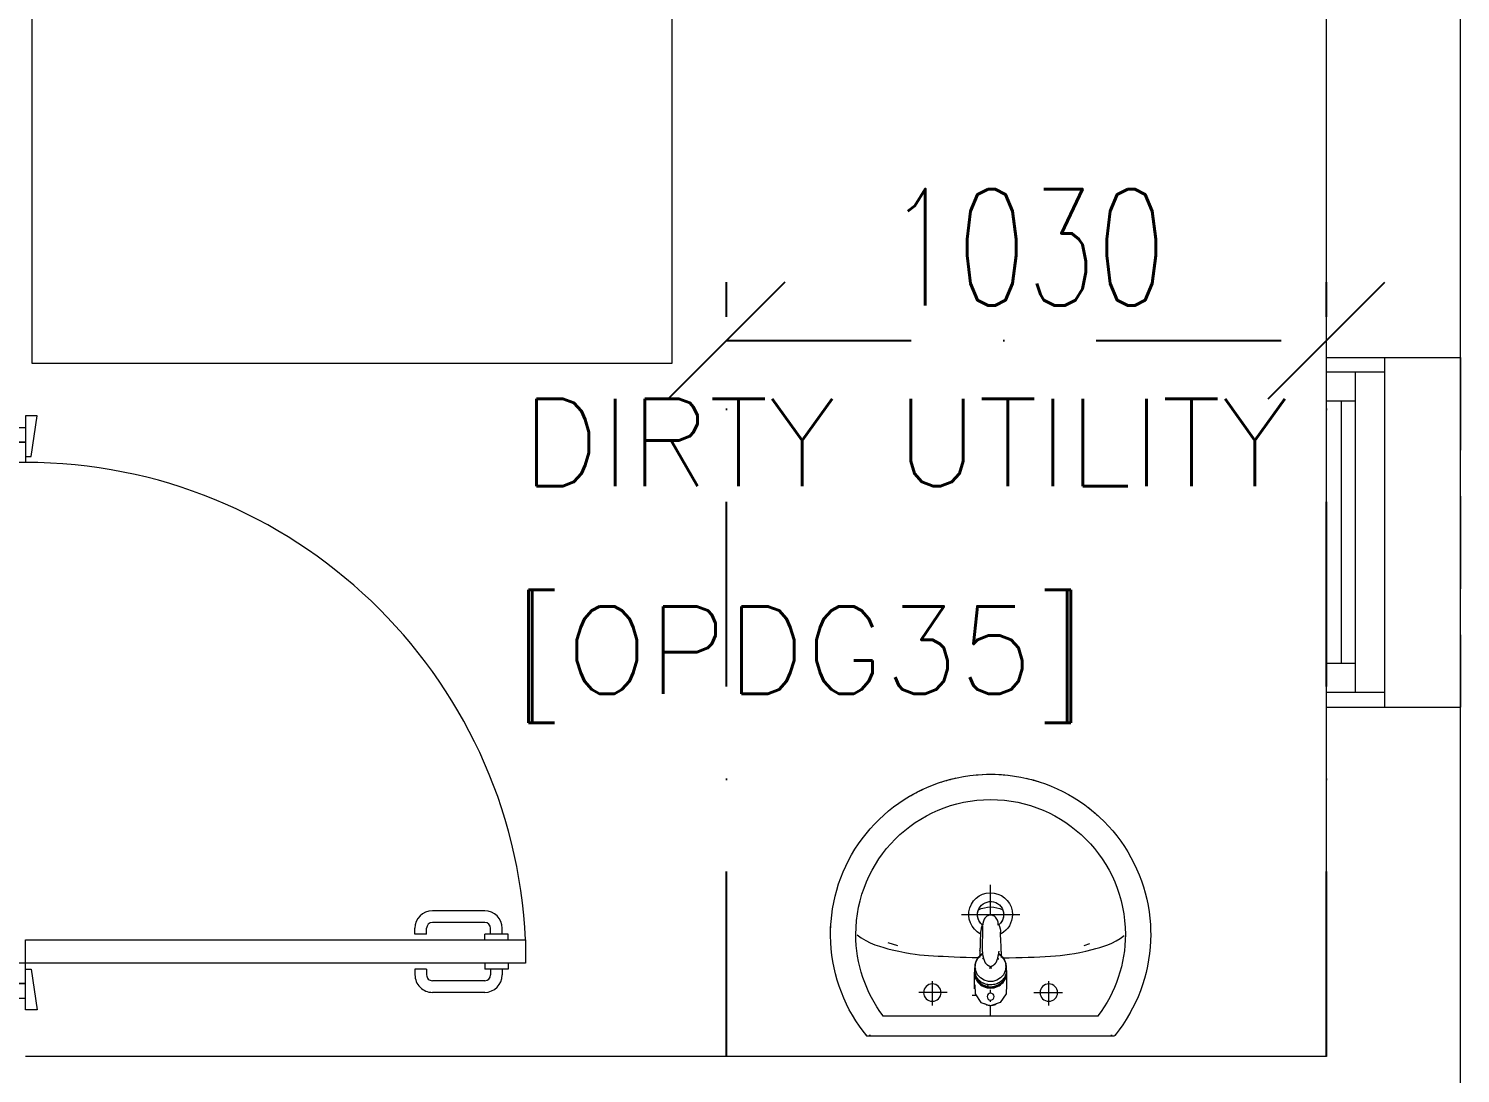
# Model space of a CAD drawing. Header units: inches. Extents: x -12418 to 57169, y -29325 to 19878.
# Drawn here: x 46588 to 49048, y -8776 to -6982 of the extents above; entities that cross this region are included whole.
import ezdxf

# ---------------------------------------------------------------- set-up
doc = ezdxf.new("R2010")
doc.units = ezdxf.units.IN
doc.header["$LTSCALE"] = 25
doc.header["$MEASUREMENT"] = 0
doc.linetypes.add('00-Ground Floor$0$HIDDEN', pattern=[9.525, 6.35, -3.175])
doc.linetypes.add('DASHDOT', pattern=[25.4, 12.7, -6.35, 0, -6.35])
doc.layers.get('0').update_dxf_attribs({"color": 8})
doc.layers.get('Defpoints').update_dxf_attribs({"color": 8})
for name, color, linetype, lineweight in [('00-Ground Floor$0$72_EGR_BASE_TEXT', 252, 'Continuous', 5), ('00-Ground Floor$0$Aluminum', 251, 'Continuous', 5), ('00-Ground Floor$0$LOADING', 253, 'Continuous', 5), ('00-Ground Floor$0$P-SANR-FIXT', 6, 'Continuous', 18), ('00-Ground Floor$0$P-SANR-FIXT-1', 6, 'Continuous', 13), ('00-Ground Floor$0$Proj', 251, 'Continuous', 5), ('00-Ground Floor$0$Walls', 251, 'Continuous', 5), ('00-Ground Floor$0$Wooden Joinery', 251, 'Continuous', 5), ('E-LITE-CLNG-CNDT', 6, 'DASHDOT', 35), ('T-DATA-DIM', 251, 'DASHDOT', 25), ('T-DATA-DIM @ 100', 251, 'DASHDOT', 25)]:
    doc.layers.add(name, color=color, linetype=linetype, lineweight=lineweight)
doc.styles.add('00-Ground Floor$0$SIMPLEX', font='SIMPLEX.shx', dxfattribs={"height": 150})
doc.styles.add('DC_Simplex', font='SIMPLEX.shx', dxfattribs={"width": 0.7})
doc.dimstyles.new('DevCad-MM', dxfattribs={"dimscale": 0.01, "dimtxt": 2, "dimasz": 2, "dimexe": 1, "dimexo": 1, "dimgap": 0.6, "dimtad": 1, "dimdec": 0, "dimrnd": 10, "dimzin": 1, "dimdsep": 46, "dimtxsty": 'DC_Simplex', "dimblk1": 'OBLIQUE', "dimblk2": 'OBLIQUE', "dimsah": 1, "dimcen": 3, "dimclrd": 256, "dimclre": 256, "dimclrt": 45, "dimadec": 0, "dimazin": 0, "dimtfac": 1, "dimtdec": 0, "dimtix": 1, "dimtmove": 2, "dimatfit": 2, "dimldrblk": 'OBLIQUE', "dimfxl": 1, "dimtolj": 1, "dimtzin": 0, "dimarcsym": 0})

# ---------------------------------------------------------------- blocks, each defined once
blk = doc.blocks.new('00-Ground Floor$0$A$C72370EFE')
at = {"layer": '00-Ground Floor$0$Wooden Joinery'}
for p, q in [((-0.01, -0.04), (-0.02, -0.04)), ((-0.01, -0.03), (-0.01, -0.07)), ((0, -0.03), (-0.01, -0.03)), ((0.04, -0.03), (0.05, -0.03)), ((0.05, -0.03), (0.05, -0.07)), ((0.05, -0.04), (0.06, -0.04)), ((-0.05, -0.07), (-0.05, -0.16)), ((-0.03, -0.07), (-0.03, -0.16)), ((-0.01, -0.06), (-0.02, -0.06)), ((0, -0.07), (-0.01, -0.07)), ((0.04, -0.07), (0.05, -0.07)), ((0.05, -0.06), (0.06, -0.06)), ((0.07, -0.07), (0.07, -0.16)), ((0.09, -0.07), (0.09, -0.16)), ((-0.01, -0.17), (-0.02, -0.17)), ((-0.01, -0.17), (-0.01, -0.19)), ((0.05, -0.17), (0.06, -0.17)), ((0.05, -0.17), (0.05, -0.19)), ((-0.01, -0.19), (-0.02, -0.19)), ((0.05, -0.19), (0.06, -0.19))]:
    blk.add_line(p, q, dxfattribs=at)
for centre, radius, start, end in [((-0.02, -0.07), 0.03, 90, 180), ((0.06, -0.07), 0.03, 0, 90), ((-0.02, -0.07), 0.01, 90, 180), ((0.06, -0.07), 0.01, 0, 90), ((-0.02, -0.16), 0.03, 180, 270), ((-0.02, -0.16), 0.01, 180, 270), ((0.06, -0.16), 0.01, 270, 0), ((0.06, -0.16), 0.03, 270, 0)]:
    blk.add_arc(centre, radius, start, end, dxfattribs=at)
blk = doc.blocks.new('00-Ground Floor$0$A$C5DAD61B4')
at = {"layer": '00-Ground Floor$0$Wooden Joinery'}
for points in [[(80, 959.1), (80, 969.1), (10, 979.1), (10, 959.1)], [(940, 959.1), (940, 969.1), (1010, 979.1), (1010, 959.1)], [(70, 859.1), (70, 849.1), (0, 839.1), (0, 859.1)], [(120, 859.1), (120, 0), (80, 0), (80, 859.1)], [(950, 859.1), (950, 849.1), (1020, 839.1), (1020, 859.1)]]:
    blk.add_lwpolyline(points, close=True, dxfattribs=at)
for points in [[(45, 859.1), (45, 959.1), (20, 959.1), (20, 859.1), (45, 859.1)], [(45, 859.1), (80, 859.1), (80, 899.1), (90, 899.1), (90, 959.1), (45, 959.1), (45, 859.1)], [(975, 859.1), (940, 859.1), (940, 899.1), (930, 899.1), (930, 959.1), (975, 959.1), (975, 859.1)], [(975, 859.1), (975, 959.1), (1000, 959.1), (1000, 859.1), (975, 859.1)]]:
    blk.add_lwpolyline(points, dxfattribs=at)
blk.add_arc((80, 859.1), 860, 272.666, 0, dxfattribs=at)
at = {"layer": '00-Ground Floor$0$Wooden Joinery', "xscale": 999.9999999998854, "yscale": 999.9999999998854, "zscale": 999.9999999998854, "rotation": 180}
blk.add_blockref('00-Ground Floor$0$A$C72370EFE', (120, 0), dxfattribs=at)
blk = doc.blocks.new('00-Ground Floor$0$FP_138-161_A_00_GFL_-0_080_Einreichung_Grundrisse_100')
at = {"layer": '00-Ground Floor$0$P-SANR-FIXT'}
blk.add_line((-0.0044, -0.0019), (-0.0045, -0.0021), dxfattribs=at)
at = {"layer": '00-Ground Floor$0$P-SANR-FIXT', "flags": 128}
blk.add_lwpolyline([(-0.0057, -0.0037), (-0.0058, -0.0039), (-0.006, -0.004)], dxfattribs=at)
blk = doc.blocks.new('00-Ground Floor$0$FP_139-161_A_00_GFL_-0_080_Einreichung_Grundrisse_100')
at = {"layer": '00-Ground Floor$0$P-SANR-FIXT'}
blk.add_line((0.0045, -0.0022), (0.0044, -0.002), dxfattribs=at)
at = {"layer": '00-Ground Floor$0$P-SANR-FIXT', "flags": 128}
blk.add_lwpolyline([(0.006, -0.004), (0.0059, -0.0039), (0.0057, -0.0038)], dxfattribs=at)
blk = doc.blocks.new('00-Ground Floor$0$IS_Ceraplus_B8204_BIM_BG _1_ - B8204AA - CERAPLUS single lever basin mixer with pop-up waste-V137-161_A_00_GFL_-0_080_Einreichung_Grundrisse_100')
at = {"layer": '00-Ground Floor$0$P-SANR-FIXT-1'}
h = blk.add_hatch(dxfattribs=at)
h.set_pattern_fill('FP_26', color=256, style=0, pattern_type=2)
h.set_pattern_definition([(225, (0.009, 0), (0.010607, -0.010607), []), (315, (0.009, 0), (0.010607, 0.010607), [])])
h.paths.add_polyline_path([(0.0056, -0.002), (0.0058, -0.0024), (0.0058, -0.0021)])
h.paths.add_polyline_path([(0.007, -0.0039), (0.0088, -0.0045), (0.0084, -0.0043)])
at = {"layer": '00-Ground Floor$0$LOADING'}
for p, q in [((-0.028, 0), (-0.028, -0.0281)), ((0.028, -0.0281), (0.028, 0)), ((-0.0274, -0.0337), (-0.0271, -0.0392)), ((-0.0262, -0.0282), (-0.0263, -0.0287)), ((0.0263, -0.0287), (0.0262, -0.0282)), ((0.0262, -0.0293), (0.0263, -0.0287)), ((0.0271, -0.0392), (0.0274, -0.0337)), ((-0.0137, -0.0512), (-0.0129, -0.0517)), ((0.0124, -0.052), (0.0133, -0.0515)), ((0.014, -0.0647), (0.0133, -0.1077)), ((0.0185, -0.0618), (0.019, -0.0539)), ((0.019, -0.0539), (0.0188, -0.0561))]:
    blk.add_line(p, q, dxfattribs=at)
at = {"layer": '00-Ground Floor$0$LOADING', "flags": 128}
for points in [[(-0.0272, -0.0069), (-0.0266, 0.009), (-0.0165, 0.0236), (0, 0.0291)], [(0.0272, -0.0069), (0.0266, 0.009), (0.0165, 0.0236), (0, 0.0291)], [(-0.0176, -0.0568), (-0.0224, -0.0513), (-0.0254, -0.0448), (-0.0264, -0.0376), (-0.0253, -0.0305), (-0.0222, -0.024), (-0.0172, -0.0186), (-0.0109, -0.0147), (-0.0037, -0.0127), (0.0037, -0.0127), (0.0109, -0.0147), (0.0172, -0.0186), (0.0222, -0.024), (0.0253, -0.0305), (0.0264, -0.0376), (0.0254, -0.0448), (0.0224, -0.0513), (0.0176, -0.0568)], [(-0.0271, -0.0393), (-0.027, -0.0403), (-0.0269, -0.0414), (-0.0267, -0.0424), (-0.0265, -0.0434), (-0.0262, -0.0444), (-0.0259, -0.0454), (-0.0255, -0.0464), (-0.0252, -0.0474), (-0.0247, -0.0484), (-0.0243, -0.0493), (-0.0238, -0.0502), (-0.0232, -0.0511), (-0.0226, -0.052), (-0.022, -0.0529), (-0.0214, -0.0537), (-0.0207, -0.0545), (-0.0199, -0.0553), (-0.0192, -0.0561), (-0.0184, -0.0568), (-0.0176, -0.0575), (-0.0173, -0.0577)], [(0.0173, -0.0577), (0.0181, -0.057), (0.0189, -0.0563), (0.0197, -0.0556), (0.0204, -0.0548), (0.0211, -0.054), (0.0218, -0.0532), (0.0224, -0.0523), (0.023, -0.0514), (0.0236, -0.0505), (0.0241, -0.0496), (0.0246, -0.0487), (0.025, -0.0477), (0.0254, -0.0467), (0.0258, -0.0458), (0.0261, -0.0448), (0.0264, -0.0437), (0.0266, -0.0427), (0.0268, -0.0417), (0.027, -0.0407), (0.0271, -0.0396), (0.0271, -0.0393)], [(-0.019, -0.0539), (-0.0185, -0.0615), (-0.0185, -0.0618)], [(-0.0181, -0.0728), (-0.0177, -0.083), (-0.0172, -0.0938)], [(-0.0162, -0.0579), (-0.0156, -0.058), (-0.0151, -0.0581), (-0.0146, -0.0583), (-0.0142, -0.0586), (-0.0139, -0.0588), (-0.0138, -0.0591)], [(-0.0138, -0.0591), (-0.0139, -0.0612), (-0.014, -0.0633)], [(0.0138, -0.0591), (0.0139, -0.0588), (0.0142, -0.0586), (0.0146, -0.0583), (0.0151, -0.0581), (0.0156, -0.058), (0.0162, -0.0579)], [(0.014, -0.0633), (0.0139, -0.0612), (0.0138, -0.0591)], [(0.0171, -0.0578), (0.0174, -0.0575), (0.0176, -0.0568)], [(0.0172, -0.0938), (0.0177, -0.083), (0.0181, -0.0728)], [(0.0184, -0.0651), (0.0184, -0.0652), (0.0184, -0.0652), (0.0184, -0.0652), (0.0184, -0.0654), (0.0184, -0.0655)], [(-0.0129, -0.1142), (-0.0124, -0.1161), (-0.0118, -0.1179), (-0.0109, -0.1197), (-0.0098, -0.1214), (-0.0084, -0.123), (-0.0067, -0.1244), (-0.0047, -0.1255), (-0.0025, -0.1263), (0, -0.1266)], [(0, -0.1266), (0.0025, -0.1263), (0.0047, -0.1255), (0.0067, -0.1244), (0.0084, -0.123), (0.0098, -0.1214), (0.0109, -0.1197), (0.0118, -0.1179), (0.0124, -0.1161), (0.0129, -0.1142)]]:
    blk.add_lwpolyline(points, dxfattribs=at)
at = {"layer": '00-Ground Floor$0$LOADING'}
for centre, radius, start, end in [((0, 0.0135), 0.00603, 0, 180), ((0, 0.0135), 0.00603, 180, 0), ((-0.009, 0), 0.005, 300, 315), ((0.009, 0), 0.005, 225, 240)]:
    blk.add_arc(centre, radius, start, end, dxfattribs=at)
for centre, major_axis, start_param, end_param in [((0, -0.0281), (-0.028, 0), 4.712389, 6.47291), ((0, -0.0287), (0.0267, 0), 1.570796, 3.036556), ((0, -0.0287), (0.0263, 0), 2.625648, 2.791756), ((0, -0.0287), (-0.0263, 0), 4.712389, 5.759587), ((0, -0.0281), (0.028, 0), 6.093357, 7.853982), ((0, -0.0287), (0.0267, 0), 0.105099, 1.570796), ((0, -0.0287), (0.0262, 0), 0.523599, 1.570796), ((0, -0.0287), (0.0262, 0), 0.349919, 0.515945), ((0, -0.0321), (0.0275, 0), 3.141823, 3.202701), ((0, -0.0321), (0.0275, 0), 3.239313, 3.439417), ((0, -0.0281), (0.028, 0), 3.371221, 3.483334), ((0, -0.0287), (0.0267, 0), 6.059374, 6.108652), ((0, -0.0321), (0.0275, 0), 5.985527, 6.185455), ((0, -0.0281), (0.028, 0), 5.94107, 6.05344), ((0, -0.0321), (0.0275, 0), 6.222066, 6.282955), ((0, -0.0312), (0.0248, 0), 4.111947, 4.191073), ((0, -0.0281), (0.028, 0), 4.202431, 4.259552), ((0, -0.0287), (0.0263, 0), 4.169225, 4.2325), ((0, -0.0281), (0.028, 0), 5.172057, 5.222265)]:
    blk.add_ellipse(centre, major_axis=major_axis, ratio=0.961262, start_param=start_param, end_param=end_param, dxfattribs=at)
for points, knots in [([(-0.0215, -0.0162), (-0.0216, -0.0163), (-0.0219, -0.0167), (-0.0227, -0.0177), (-0.0238, -0.0192), (-0.0249, -0.0211), (-0.0258, -0.0231), (-0.0266, -0.0253), (-0.0273, -0.0282), (-0.0275, -0.0305), (-0.0275, -0.0321)], [0.7859035, 0.7859035, 0.7859035, 0.7859035, 0.7916667, 0.8055556, 0.8333333, 0.8611111, 0.8888889, 0.9166667, 0.9444444, 1, 1, 1, 1]), ([(0.021, -0.0157), (0.0208, -0.0154), (0.0203, -0.0149), (0.0192, -0.0139), (0.0177, -0.0127), (0.0161, -0.0117), (0.0148, -0.0109), (0.0138, -0.0104), (0.0127, -0.0099), (0.0113, -0.0093), (0.0087, -0.0084), (0.0048, -0.0075), (0, -0.0071), (-0.0048, -0.0075), (-0.0087, -0.0084), (-0.0113, -0.0093), (-0.0127, -0.0099), (-0.0138, -0.0104), (-0.0148, -0.0109), (-0.0161, -0.0117), (-0.0177, -0.0127), (-0.0191, -0.0139), (-0.0202, -0.0149), (-0.0208, -0.0154), (-0.021, -0.0157)], [0.2222222, 0.2222222, 0.2222222, 0.2222222, 0.2361111, 0.25, 0.2777778, 0.3055556, 0.3194444, 0.3333333, 0.3472222, 0.3611111, 0.3888889, 0.4444444, 0.5, 0.5555556, 0.6111111, 0.6388889, 0.6527778, 0.6666667, 0.6805556, 0.6944444, 0.7222222, 0.75, 0.7638889, 0.7777778, 0.7777778, 0.7777778, 0.7777778]), ([(0.0275, -0.0321), (0.0275, -0.0305), (0.0273, -0.0282), (0.0266, -0.0253), (0.0258, -0.0231), (0.0249, -0.0211), (0.0238, -0.0192), (0.0227, -0.0177), (0.0219, -0.0167), (0.0216, -0.0163), (0.0215, -0.0162)], [0, 0, 0, 0, 0.0555556, 0.0833333, 0.1111111, 0.1388889, 0.1666667, 0.1944444, 0.2083333, 0.2142181, 0.2142181, 0.2142181, 0.2142181]), ([(0, -0.0378), (-0.0005, -0.038), (-0.0012, -0.0384), (-0.0021, -0.0389), (-0.0028, -0.0393), (-0.0035, -0.0397), (-0.0042, -0.04), (-0.0049, -0.0405), (-0.0055, -0.0409), (-0.0061, -0.0414), (-0.0067, -0.0419), (-0.0072, -0.0424), (-0.0078, -0.0429), (-0.0083, -0.0435), (-0.0088, -0.0441), (-0.0092, -0.0446), (-0.0096, -0.0452), (-0.01, -0.0459), (-0.0103, -0.0466), (-0.0105, -0.0472), (-0.0107, -0.0477), (-0.0108, -0.0481), (-0.0109, -0.0484), (-0.0111, -0.0489), (-0.0114, -0.0497), (-0.0118, -0.0509), (-0.0122, -0.0521), (-0.0124, -0.053), (-0.0126, -0.0537), (-0.0128, -0.0544), (-0.0129, -0.0552), (-0.0131, -0.0559), (-0.0132, -0.0566), (-0.0134, -0.0572), (-0.0136, -0.0581), (-0.0137, -0.0587), (-0.0138, -0.0591)], [0, 0, 0, 0, 0.055556, 0.083333, 0.111111, 0.138889, 0.166667, 0.194444, 0.222222, 0.25, 0.277778, 0.305556, 0.333333, 0.361111, 0.388889, 0.416667, 0.444444, 0.472222, 0.5, 0.527778, 0.541667, 0.555556, 0.569444, 0.583333, 0.611111, 0.666667, 0.722222, 0.75, 0.777778, 0.805556, 0.833333, 0.861111, 0.888889, 0.916667, 0.944444, 1, 1, 1, 1]), ([(0, -0.0357), (-0.0006, -0.0357), (-0.0013, -0.0357), (-0.002, -0.0357), (-0.0022, -0.0357)], [0, 0, 0, 0, 0.1, 0.1298359, 0.1298359, 0.1298359, 0.1298359]), ([(0.0022, -0.0357), (0.002, -0.0357), (0.0013, -0.0357), (0.0006, -0.0357), (0, -0.0357)], [0.8701578, 0.8701578, 0.8701578, 0.8701578, 0.9, 1, 1, 1, 1]), ([(0.0138, -0.0591), (0.0137, -0.0587), (0.0136, -0.0581), (0.0134, -0.0572), (0.0132, -0.0566), (0.0131, -0.0559), (0.0129, -0.0552), (0.0128, -0.0544), (0.0126, -0.0537), (0.0124, -0.053), (0.0122, -0.0521), (0.0118, -0.0509), (0.0114, -0.0497), (0.0111, -0.0489), (0.0109, -0.0484), (0.0108, -0.0481), (0.0107, -0.0477), (0.0105, -0.0472), (0.0103, -0.0466), (0.01, -0.0459), (0.0096, -0.0452), (0.0092, -0.0446), (0.0088, -0.0441), (0.0083, -0.0435), (0.0078, -0.0429), (0.0072, -0.0424), (0.0067, -0.0419), (0.0061, -0.0414), (0.0055, -0.0409), (0.0049, -0.0405), (0.0042, -0.04), (0.0035, -0.0397), (0.0028, -0.0393), (0.0021, -0.0389), (0.0012, -0.0384), (0.0005, -0.038), (0, -0.0378)], [0, 0, 0, 0, 0.055556, 0.083333, 0.111111, 0.138889, 0.166667, 0.194444, 0.222222, 0.25, 0.277778, 0.333333, 0.388889, 0.416667, 0.430556, 0.444444, 0.458333, 0.472222, 0.5, 0.527778, 0.555556, 0.583333, 0.611111, 0.638889, 0.666667, 0.694444, 0.722222, 0.75, 0.777778, 0.805556, 0.833333, 0.861111, 0.888889, 0.916667, 0.944444, 1, 1, 1, 1]), ([(-0.0188, -0.0538), (-0.0188, -0.0547), (-0.0186, -0.0582), (-0.0185, -0.0619), (-0.0184, -0.0646)], [0.6724021, 0.6724021, 0.6724021, 0.6724021, 0.75, 1, 1, 1, 1]), ([(-0.0162, -0.0579), (-0.0162, -0.0578), (-0.0163, -0.0578), (-0.0165, -0.0577), (-0.0166, -0.0575), (-0.0167, -0.0574), (-0.0169, -0.0573), (-0.017, -0.0572), (-0.0172, -0.0571), (-0.0173, -0.057), (-0.0175, -0.0569), (-0.0176, -0.0568)], [0, 0, 0, 0, 0.1, 0.2, 0.3, 0.4, 0.5, 0.6, 0.7, 0.8, 1, 1, 1, 1]), ([(-0.0148, -0.0587), (-0.015, -0.0586), (-0.0159, -0.0583), (-0.0167, -0.058), (-0.0172, -0.0578)], [0.8, 0.8, 0.8, 0.8, 0.85, 1, 1, 1, 1]), ([(0.0141, -0.0613), (0.0141, -0.0611), (0.0143, -0.0608), (0.0145, -0.0604), (0.0148, -0.06), (0.0151, -0.0596), (0.0153, -0.0594), (0.0155, -0.0592), (0.0156, -0.059), (0.0158, -0.0588), (0.016, -0.0587), (0.0163, -0.0585), (0.0165, -0.0583), (0.0166, -0.0582)], [0.3333333, 0.3333333, 0.3333333, 0.3333333, 0.4166667, 0.5, 0.5833333, 0.6666667, 0.7083333, 0.75, 0.7916667, 0.8333333, 0.875, 0.9166667, 1, 1, 1, 1]), ([(0.0176, -0.0568), (0.0175, -0.0569), (0.0173, -0.057), (0.0172, -0.0571), (0.017, -0.0572), (0.0169, -0.0573), (0.0167, -0.0574), (0.0166, -0.0575), (0.0165, -0.0577), (0.0163, -0.0578), (0.0162, -0.0578), (0.0162, -0.0579)], [0, 0, 0, 0, 0.2, 0.3, 0.4, 0.5, 0.6, 0.7, 0.8, 0.9, 1, 1, 1, 1]), ([(0.0184, -0.0646), (0.0185, -0.0619), (0.0186, -0.0582), (0.0188, -0.0547), (0.0188, -0.0538)], [0, 0, 0, 0, 0.25, 0.3275586, 0.3275586, 0.3275586, 0.3275586]), ([(-0.0131, -0.1116), (-0.0132, -0.1115), (-0.0135, -0.1109), (-0.0141, -0.1099), (-0.0147, -0.1086), (-0.0153, -0.1072), (-0.0159, -0.1053), (-0.0167, -0.1021), (-0.0171, -0.0992), (-0.0171, -0.0973)], [0.4856715, 0.4856715, 0.4856715, 0.4856715, 0.5, 0.55, 0.6, 0.65, 0.7, 0.8, 1, 1, 1, 1]), ([(0.0131, -0.1116), (0.0133, -0.1113), (0.0137, -0.1106), (0.0142, -0.1096), (0.0147, -0.1084), (0.0153, -0.1072), (0.0159, -0.1053), (0.0167, -0.1021), (0.0171, -0.0992), (0.0171, -0.0973)], [-0.5143371, -0.5143371, -0.5143371, -0.5143371, -0.475, -0.4375, -0.4, -0.35, -0.3, -0.2, 0, 0, 0, 0]), ([(-0.0132, -0.1091), (-0.0132, -0.1096), (-0.0132, -0.1103), (-0.0132, -0.1111), (-0.0132, -0.1115), (-0.0132, -0.1118), (-0.0131, -0.1122), (-0.0131, -0.1125), (-0.0131, -0.1128), (-0.0131, -0.1131), (-0.013, -0.1134), (-0.013, -0.1138), (-0.0129, -0.1141), (-0.0129, -0.1142)], [0.2, 0.2, 0.2, 0.2, 0.4, 0.5, 0.55, 0.6, 0.65, 0.7, 0.75, 0.8, 0.85, 0.9, 1, 1, 1, 1]), ([(0.0129, -0.1142), (0.0129, -0.1141), (0.013, -0.1138), (0.013, -0.1134), (0.0131, -0.1131), (0.0131, -0.1128), (0.0131, -0.1125), (0.0131, -0.1122), (0.0132, -0.1118), (0.0132, -0.1115), (0.0132, -0.1111), (0.0132, -0.1103), (0.0132, -0.1096), (0.0132, -0.1091)], [0, 0, 0, 0, 0.1, 0.15, 0.2, 0.25, 0.3, 0.35, 0.4, 0.45, 0.5, 0.6, 0.8, 0.8, 0.8, 0.8])]:
    blk.add_open_spline(points, degree=3, knots=knots, dxfattribs=at)
for points in [[(-0.0184, -0.0646), (-0.0183, -0.0659), (-0.0182, -0.0684), (-0.0181, -0.0709), (-0.0181, -0.0721)], [(-0.0172, -0.0578), (-0.0171, -0.0578), (-0.0169, -0.058), (-0.0167, -0.0581), (-0.0166, -0.0582)], [(-0.0162, -0.0579), (-0.0162, -0.0579), (-0.0164, -0.0581), (-0.0165, -0.0582), (-0.0166, -0.0583), (-0.0166, -0.0582), (-0.0166, -0.0582)], [(-0.0166, -0.0582), (-0.0163, -0.0585), (-0.0156, -0.059), (-0.0148, -0.0599), (-0.0142, -0.0609), (-0.0139, -0.0617), (-0.0138, -0.0621)], [(-0.014, -0.0633), (-0.014, -0.0633), (-0.014, -0.0633), (-0.014, -0.0633)], [(-0.014, -0.0646), (-0.014, -0.0644), (-0.014, -0.064), (-0.014, -0.0635), (-0.014, -0.0633)], [(0.014, -0.0633), (0.014, -0.0633), (0.014, -0.0633), (0.014, -0.0633)], [(0.014, -0.0633), (0.014, -0.0635), (0.014, -0.064), (0.014, -0.0644), (0.014, -0.0647)], [(0.0172, -0.0578), (0.0168, -0.0579), (0.0158, -0.0583), (0.0147, -0.0587), (0.0141, -0.059)], [(0.0166, -0.0582), (0.0166, -0.0582), (0.0166, -0.0583), (0.0165, -0.0582), (0.0164, -0.0581), (0.0162, -0.0579), (0.0162, -0.0579)], [(0.0166, -0.0582), (0.0167, -0.0582), (0.0168, -0.0581), (0.0169, -0.058), (0.0169, -0.058)], [(0.0169, -0.058), (0.017, -0.0579), (0.0171, -0.0579), (0.0171, -0.0578)], [(0.0181, -0.0721), (0.0181, -0.0709), (0.0182, -0.0684), (0.0183, -0.0659), (0.0184, -0.0646)], [(-0.0172, -0.0938), (-0.0172, -0.0944), (-0.0172, -0.0956), (-0.0171, -0.0967), (-0.0171, -0.0973)], [(0.0171, -0.0973), (0.0171, -0.0967), (0.0172, -0.0956), (0.0172, -0.0944), (0.0172, -0.0938)]]:
    blk.add_open_spline(points, degree=3, dxfattribs=at)
for name in ['00-Ground Floor$0$FP_138-161_A_00_GFL_-0_080_Einreichung_Grundrisse_100', '00-Ground Floor$0$FP_139-161_A_00_GFL_-0_080_Einreichung_Grundrisse_100']:
    blk.add_blockref(name, (0, 0), dxfattribs=at)
blk = doc.blocks.new('00-Ground Floor$0$_100_WB_KER_REN_55x45x18 - _100_WB_KER_REN_55x45x18-V63-161_A_00_GFL_-0_080_Einreichung_Grundrisse_100')
at = {"layer": '00-Ground Floor$0$LOADING'}
for p, q in [((-0.2075, 0.225), (-0.2075, 0.2227)), ((0.2074, 0.225), (-0.2074, 0.225)), ((0.2075, 0.2227), (0.2075, 0.225)), ((-0.1855, 0.1899), (0.1855, 0.1899)), ((0, 0.1899), (0, 0.1724)), ((-0.0744, 0.15), (-0.1234, 0.15)), ((-0.1, 0.172), (-0.1, 0.1303)), ((-0.0259, 0.155), (-0.0315, 0.155)), ((0, 0.1656), (0, 0.1628)), ((0, 0.1509), (0, 0.1454)), ((0.026, 0.155), (0.0248, 0.155)), ((0.0744, 0.15), (0.1234, 0.15)), ((0.1, 0.172), (0.1, 0.1303)), ((0, 0.1422), (0, 0.1399)), ((-0.1763, 0.0637), (-0.1598, 0.0692)), ((0.1605, 0.0691), (0.1707, 0.0656)), ((-0.05, 0.0161), (0.05, 0.0161)), ((0, 0.0168), (0, -0.0348))]:
    blk.add_line(p, q, dxfattribs=at)
at = {"layer": '00-Ground Floor$0$LOADING', "flags": 128}
for points in [[(-0.2121, 0.225), (-0.219, 0.2164), (-0.2254, 0.2075), (-0.2316, 0.1983), (-0.2373, 0.189), (-0.2427, 0.1794), (-0.2476, 0.1696), (-0.2522, 0.1596), (-0.2564, 0.1494), (-0.2602, 0.1391), (-0.2635, 0.1286), (-0.2665, 0.118), (-0.269, 0.1073), (-0.271, 0.0965), (-0.2727, 0.0856), (-0.2739, 0.0747), (-0.2747, 0.0637), (-0.275, 0.0527), (-0.275, 0.05)], [(0.275, 0.05), (0.2748, 0.061), (0.2741, 0.072), (0.273, 0.0829), (0.2715, 0.0938), (0.2695, 0.1046), (0.2671, 0.1154), (0.2643, 0.126), (0.261, 0.1365), (0.2574, 0.1469), (0.2533, 0.1571), (0.2488, 0.1671), (0.2439, 0.177), (0.2387, 0.1866), (0.233, 0.1961), (0.227, 0.2053), (0.2206, 0.2142), (0.2138, 0.2229), (0.2121, 0.225)], [(-0.275, 0.05), (-0.2748, 0.039), (-0.2741, 0.028), (-0.273, 0.0171), (-0.2715, 0.0062), (-0.2695, -0.0046), (-0.2671, -0.0154), (-0.2643, -0.026), (-0.261, -0.0365), (-0.2574, -0.0469), (-0.2533, -0.0571), (-0.2488, -0.0671), (-0.2439, -0.077), (-0.2387, -0.0866), (-0.233, -0.0961), (-0.227, -0.1053), (-0.2206, -0.1142), (-0.2138, -0.1229), (-0.2067, -0.1313), (-0.1993, -0.1395), (-0.1916, -0.1473), (-0.1836, -0.1548), (-0.1752, -0.162), (-0.1666, -0.1688), (-0.1577, -0.1753), (-0.1486, -0.1814), (-0.1392, -0.1872), (-0.1296, -0.1925), (-0.1198, -0.1975), (-0.1098, -0.2021), (-0.0996, -0.2063), (-0.0893, -0.2101), (-0.0788, -0.2135), (-0.0682, -0.2164), (-0.0575, -0.2189), (-0.0467, -0.221), (-0.0359, -0.2227), (-0.0249, -0.2239), (-0.014, -0.2246), (-0.003, -0.225), (0.008, -0.2249), (0.019, -0.2243), (0.03, -0.2234), (0.0409, -0.2219), (0.0517, -0.2201), (0.0625, -0.2178), (0.0731, -0.2151), (0.0837, -0.212), (0.0941, -0.2084), (0.1043, -0.2044), (0.1144, -0.2001), (0.1243, -0.1953), (0.1341, -0.1901), (0.1436, -0.1846), (0.1528, -0.1786), (0.1618, -0.1723), (0.1706, -0.1657), (0.1791, -0.1587), (0.1873, -0.1514), (0.1952, -0.1437), (0.2028, -0.1358), (0.21, -0.1275), (0.217, -0.119), (0.2236, -0.1101), (0.2298, -0.1011), (0.2356, -0.0918), (0.2411, -0.0822), (0.2462, -0.0725), (0.2509, -0.0625), (0.2552, -0.0524), (0.2591, -0.0421), (0.2626, -0.0317), (0.2656, -0.0211), (0.2683, -0.0104), (0.2705, 0.0003), (0.2722, 0.0112), (0.2736, 0.0221), (0.2745, 0.0331), (0.2749, 0.0441), (0.275, 0.05)]]:
    blk.add_lwpolyline(points, dxfattribs=at)
at = {"layer": '00-Ground Floor$0$LOADING'}
for centre in [(-0.1, 0.15), (0.1, 0.15)]:
    blk.add_circle(centre, 0.015, dxfattribs=at)
for centre, radius, start, end in [((0, 0.05), 0.275, 140.4788, 141.2381), ((0, 0.05), 0.275, 38.7619, 39.5212), ((0, 0.05), 0.275, 145.9324, 150.3591), ((0, 0.05), 0.275, 29.6409, 34.0676), ((0, 0.05), 0.2315, 142.8209, 180), ((0, 0.155), 0.0175, 54.0899, 125.9101), ((0, 0.155), 0.0175, 68.869, 83.8798), ((0, 0.05), 0.2315, 0, 37.1791), ((0, 0.155), 0.0175, 251.9463, 258.2346), ((0, 0.05), 0.275, 180, 183.6225), ((0, 0.05), 0.2315, 180, 0), ((0, 0.0161), 0.0375, 117.1305, 0), ((0, 0.0161), 0.0225, 129.5025, 0), ((0, 0.0161), 0.0225, 156.725, 162.0134), ((0, 0.0161), 0.0225, 138.0808, 143.3939), ((0, 0.0161), 0.0225, 0, 51.4286), ((0, 0.0161), 0.0225, 36.616, 41.9265), ((0, 0.0161), 0.0375, 0, 61.4146), ((0, 0.0161), 0.0225, 17.9887, 23.276), ((0, 0.0161), 0.0225, 180, 193.3417), ((0, 0.0161), 0.0225, 197.0466, 201.508), ((0, 0.05), 0.047, 243.4433, 296.5567), ((0, 0.0161), 0.0225, 338.492, 342.9534), ((0, 0.0161), 0.0225, 346.6583, 0), ((0, 0.05), 0.275, 307.6689, 312), ((0, 0.05), 0.275, 240, 245.6589), ((0, 0.05), 0.275, 252, 257.5535), ((0, 0.05), 0.275, 282.9241, 288), ((0, 0.05), 0.275, 264, 276)]:
    blk.add_arc(centre, radius, start, end, dxfattribs=at)
for points, knots in [([(-0.2074, 0.225), (-0.2078, 0.225), (-0.2086, 0.225), (-0.2095, 0.225), (-0.2102, 0.225), (-0.2106, 0.225), (-0.2109, 0.225), (-0.2111, 0.225), (-0.2114, 0.225), (-0.2116, 0.225), (-0.2118, 0.225), (-0.2119, 0.225), (-0.2119, 0.225)], [-1, -1, -1, -1, -0.8333333, -0.6666667, -0.5833333, -0.5, -0.4583333, -0.4166667, -0.3333333, -0.2916667, -0.25, -0.1666667, -0.1666667, -0.1666667, -0.1666667]), ([(0.2119, 0.225), (0.2119, 0.225), (0.2118, 0.225), (0.2116, 0.225), (0.2114, 0.225), (0.2111, 0.225), (0.2109, 0.225), (0.2106, 0.225), (0.2102, 0.225), (0.2095, 0.225), (0.2086, 0.225), (0.2078, 0.225), (0.2074, 0.225)], [-0.8333333, -0.8333333, -0.8333333, -0.8333333, -0.75, -0.7083333, -0.6666667, -0.5833333, -0.5416667, -0.5, -0.4166667, -0.3333333, -0.1666667, 0, 0, 0, 0]), ([(-0.0037, 0.1721), (-0.0046, 0.1719), (-0.0064, 0.1714), (-0.0081, 0.1705), (-0.009, 0.17)], [0.5653198, 0.5653198, 0.5653198, 0.5653198, 0.6111111, 0.6666667, 0.6666667, 0.6666667, 0.6666667]), ([(0.009, 0.17), (0.0086, 0.1703), (0.0077, 0.1708), (0.0059, 0.1715), (0.0046, 0.1719), (0.0037, 0.1721)], [0.3333333, 0.3333333, 0.3333333, 0.3333333, 0.3611111, 0.3888889, 0.4346482, 0.4346482, 0.4346482, 0.4346482]), ([(-0.2294, 0.0509), (-0.2103, 0.066), (-0.1431, 0.0839), (-0.1084, 0.0863), (-0.0496, 0.0893), (-0.0206, 0.0899)], [0.0392191, 0.0392191, 0.0392191, 0.0392191, 0.1715289, 0.4228457, 0.6475389, 0.6475389, 0.6475389, 0.6475389]), ([(0.0209, 0.0903), (0.0512, 0.0901), (0.1113, 0.0879), (0.1514, 0.0828), (0.2115, 0.0665), (0.2292, 0.052)], [0.7533082, 0.7533082, 0.7533082, 0.7533082, 0.9865548, 1.235629, 1.3638988, 1.3638988, 1.3638988, 1.3638988]), ([(-0.0141, 0.0337), (-0.0162, 0.0319), (-0.0207, 0.0267), (-0.0225, 0.02), (-0.0225, 0.0161)], [0.7144203, 0.7144203, 0.7144203, 0.7144203, 0.8333333, 1, 1, 1, 1]), ([(0.0225, 0.0161), (0.0225, 0.0187), (0.0216, 0.0239), (0.0182, 0.0298), (0.0152, 0.0327), (0.0141, 0.0337)], [0, 0, 0, 0, 0.1111111, 0.2222222, 0.285568, 0.285568, 0.285568, 0.285568])]:
    blk.add_open_spline(points, degree=3, knots=knots, dxfattribs=at)
for points in [[(-0.2075, 0.2227), (-0.2075, 0.2231), (-0.2075, 0.2235), (-0.2075, 0.2239)], [(0.2075, 0.2239), (0.2075, 0.2235), (0.2075, 0.2231), (0.2075, 0.2227)], [(-0.1852, 0.1899), (-0.1853, 0.1899), (-0.1854, 0.1899), (-0.1855, 0.1899)], [(-0.0009, 0.1725), (-0.0013, 0.1725), (-0.0018, 0.1724), (-0.0022, 0.1724)], [(0.0022, 0.1724), (0.0018, 0.1724), (0.0013, 0.1725), (0.0009, 0.1725)], [(0.1855, 0.1899), (0.1854, 0.1899), (0.1853, 0.1899), (0.1852, 0.1899)], [(-0.0225, 0.0161), (-0.0225, 0.0147), (-0.0222, 0.012), (-0.0215, 0.0093), (-0.021, 0.008)], [(0.021, 0.008), (0.0215, 0.0093), (0.0222, 0.012), (0.0225, 0.0147), (0.0225, 0.0161)]]:
    blk.add_open_spline(points, degree=3, dxfattribs=at)
at = {"layer": '00-Ground Floor$0$LOADING', "xscale": -1, "rotation": 5.088887490341627e-12}
blk.add_blockref('00-Ground Floor$0$IS_Ceraplus_B8204_BIM_BG _1_ - B8204AA - CERAPLUS single lever basin mixer with pop-up waste-V137-161_A_00_GFL_-0_080_Einreichung_Grundrisse_100', (0, 0.1434), dxfattribs=at)
blk = doc.blocks.new('00-Ground Floor')
at = {"layer": '00-Ground Floor$0$Aluminum'}
for p, q in [((48817.9, -8147.4, 0), (48817.9, -7547.4, 0)), ((48917.9, -8147.4, 0), (48917.9, -7547.4, 0)), ((48917.9, -7572.4, 0), (48817.9, -7572.4, 0)), ((48867.9, -8122.4, 0), (48867.9, -7572.4, 0)), ((48867.9, -7622.4, 0), (48817.9, -7622.4, 0)), ((48842.9, -7622.4, 0), (48842.9, -8072.4, 0)), ((48867.9, -8072.4, 0), (48817.9, -8072.4, 0)), ((48917.9, -8122.4, 0), (48817.9, -8122.4, 0))]:
    blk.add_line(p, q, dxfattribs=at)
at = {"layer": '00-Ground Floor$0$LOADING', "elevation": 0}
blk.add_lwpolyline([(46593.8, -6956.7), (46593.8, -7556.7), (47693.8, -7556.7), (47693.8, -6956.7)], close=True, dxfattribs=at)
at = {"layer": '00-Ground Floor$0$Proj', "linetype": '00-Ground Floor$0$HIDDEN'}
blk.add_line((49047.9, -7547.4, 0), (49047.9, -8147.4, 0), dxfattribs=at)
at = {"layer": '00-Ground Floor$0$Walls'}
for p, q in [((49047.9, -10097.4, 0), (49047.9, -5897.4, 0)), ((48817.9, -8747.4, 0), (48817.9, -6947.4, 0)), ((48817.9, -7547.4, 0), (49047.9, -7547.4, 0)), ((48817.9, -8147.4, 0), (49047.9, -8147.4, 0)), ((48817.9, -8747.4, 0), (46582.9, -8747.4, 0))]:
    blk.add_line(p, q, dxfattribs=at)
at = {"layer": '00-Ground Floor$0$LOADING', "xscale": -1000, "yscale": 1000, "zscale": 1000, "rotation": 180}
blk.add_blockref('00-Ground Floor$0$_100_WB_KER_REN_55x45x18 - _100_WB_KER_REN_55x45x18-V63-161_A_00_GFL_-0_080_Einreichung_Grundrisse_100', (48240.9, -8487.8), dxfattribs=at)
at = {"layer": '00-Ground Floor$0$Wooden Joinery', "rotation": 89.99999999999999}
blk.add_blockref('00-Ground Floor$0$A$C5DAD61B4', (47442, -8667.4, 0), dxfattribs=at)
at = {"layer": '00-Ground Floor$0$72_EGR_BASE_TEXT', "char_height": 150, "attachment_point": 2, "style": '00-Ground Floor$0$SIMPLEX'}
for s, insert in [('DIRTY UTILITY', (48094, -7618)), ('[OPDG35]', (47912.9, -7974.6, 0))]:
    blk.add_mtext(s, dxfattribs=dict(at, insert=insert))
blk = doc.blocks.new('_OBLIQUE')
at = {"color": 0, "linetype": 'ByBlock'}
blk.add_line((-0.5, -0.5), (0.5, 0.5), dxfattribs=at)
blk = doc.blocks.new('*D188')
at = {"layer": 'Defpoints', "color": 0, "transparency": 16777216}
for p in [(48817.9, -7518), (47787.2, -8847.4, 0), (48817.9, -8847.4, 0)]:
    blk.add_point(p, dxfattribs=at)
at = {"layer": 'T-DATA-DIM', "lineweight": -2, "transparency": 16777216}
for p, q in [((47787.2, -8747.4), (47787.2, -7418)), ((48817.9, -8747.4), (48817.9, -7418)), ((47787.2, -7518), (48817.9, -7518))]:
    blk.add_line(p, q, dxfattribs=at)
at = {"layer": 'T-DATA-DIM', "lineweight": -2, "transparency": 16777216, "xscale": 200, "yscale": 200, "zscale": 200, "rotation": 180}
blk.add_blockref('_OBLIQUE', (47787.2, -7518), dxfattribs=at)
at = {"layer": 'T-DATA-DIM', "lineweight": -2, "transparency": 16777216, "xscale": 200, "yscale": 200, "zscale": 200}
blk.add_blockref('_OBLIQUE', (48817.9, -7518), dxfattribs=at)
at = {"layer": 'T-DATA-DIM', "color": 45, "transparency": 16777216, "insert": (48302.6, -7358), "char_height": 200, "attachment_point": 5, "style": 'DC_Simplex'}
blk.add_mtext('\\A1;1030', dxfattribs=at)

msp = doc.modelspace()

# ---------------------------------------------------------------- block references
at = {"layer": 'E-LITE-CLNG-CNDT'}
msp.add_blockref('00-Ground Floor', (0, 0), dxfattribs=at)

# ---------------------------------------------------------------- dimensions: what is measured, and where the dimension line sits
at = {"layer": 'T-DATA-DIM @ 100'}
dim = msp.add_linear_dim(base=(48817.9, -7518), p1=(47787.2, -8847.4, 0), p2=(48817.9, -8847.4, 0), dimstyle='DevCad-MM', override={"dimscale": 100, "dimtix": 1, "dimtofl": 1, "dimtmove": 2, "dimatfit": 2}, dxfattribs=at)
dim.commit()
dim.dimension.update_dxf_attribs({"geometry": '*D188', "text_midpoint": (48302.6, -7358)})

doc.saveas('drawing.dxf')
